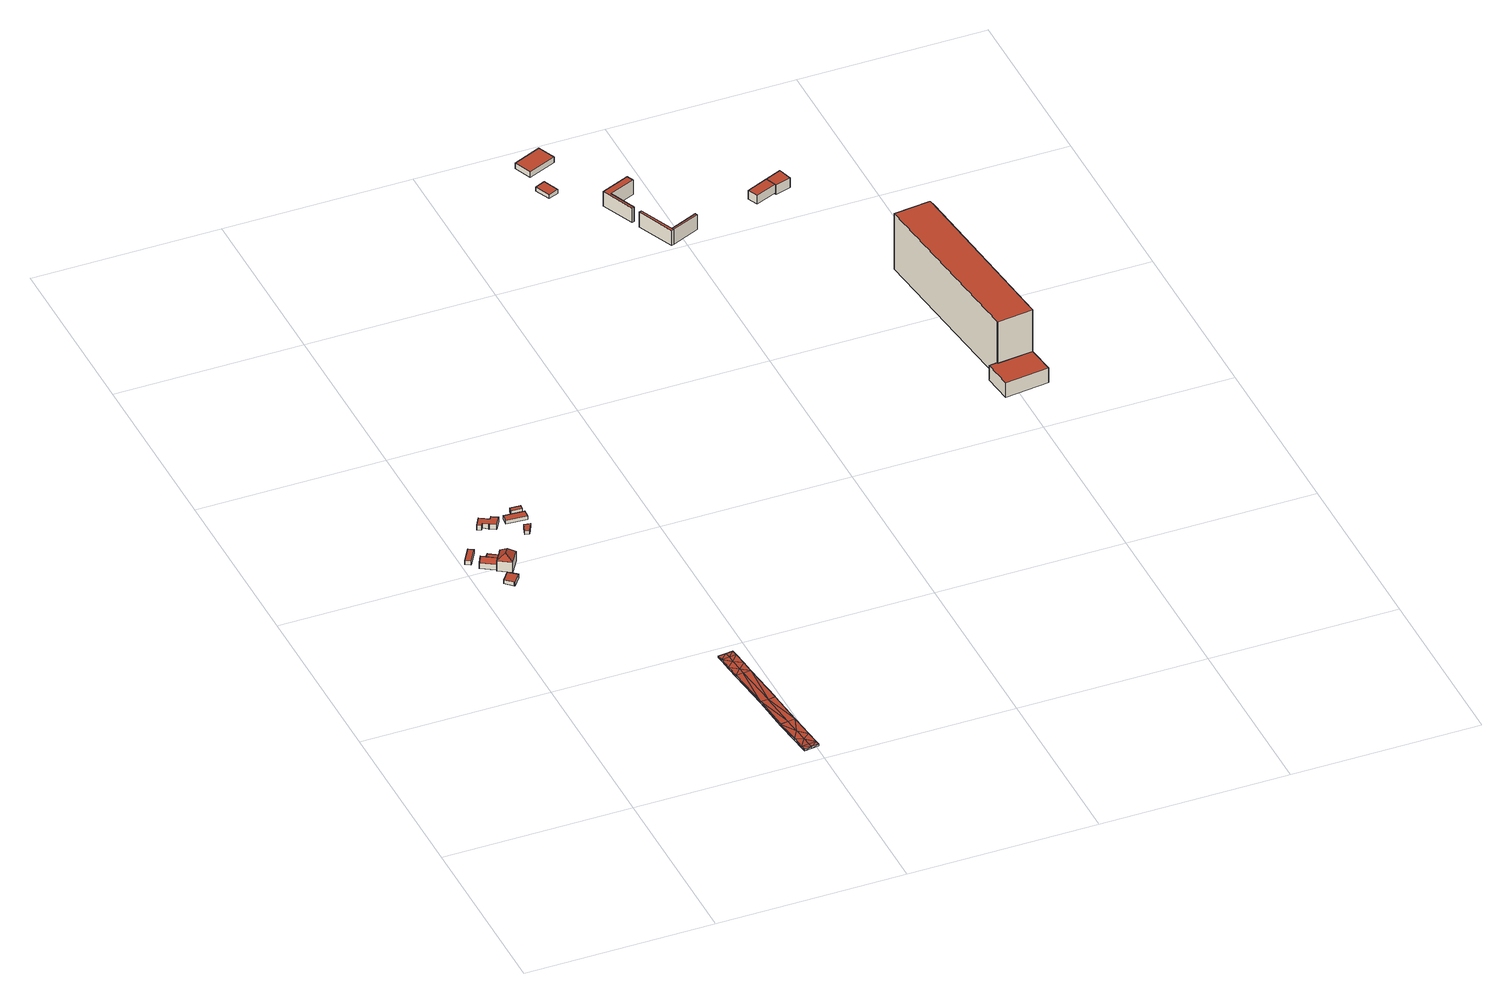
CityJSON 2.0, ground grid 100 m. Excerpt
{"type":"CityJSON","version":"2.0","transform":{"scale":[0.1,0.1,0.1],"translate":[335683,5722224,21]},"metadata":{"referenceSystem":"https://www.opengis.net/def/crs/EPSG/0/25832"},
"CityObjects":{
"building1":{"type":"Building","attributes":{"Geometrietyp2DReferenz":"3000","Gemeindeschluessel":"05170048","function":"31001_2723","roofType":"1000","measuredHeight":2.35},"address":[{"country":"Germany","locality":"Wesel","thoroughfareNumber":"224","thoroughfareName":"Emmelsumer Straße"}],"geometry":[{"type":"Solid","lod":"2","boundaries":[[[[0,1,2,3]],[[4,5,1,0]],[[6,7,5,4]],[[3,2,7,6]],[[4,0,3,6]],[[1,5,7,2]]]],"semantics":{"surfaces":[{"type":"WallSurface"},{"type":"RoofSurface"},{"type":"GroundSurface"}],"values":[[0,0,0,0,1,2]]}}]},
"building2":{"type":"Building","attributes":{"Geometrietyp2DReferenz":"3000","Gemeindeschluessel":"05170048","function":"31001_2463","roofType":"1000","measuredHeight":2.27},"address":[{"country":"Germany","locality":"Wesel","thoroughfareNumber":"224","thoroughfareName":"Emmelsumer Straße"}],"geometry":[{"type":"Solid","lod":"2","boundaries":[[[[8,9,10,11]],[[12,13,9,8]],[[14,15,13,12]],[[16,17,15,14]],[[18,19,17,16]],[[11,10,19,18]],[[16,14,12,8,11,18]],[[9,13,15,17,19,10]]]],"semantics":{"surfaces":[{"type":"WallSurface"},{"type":"RoofSurface"},{"type":"GroundSurface"}],"values":[[0,0,0,0,0,0,1,2]]}}]},
"building3":{"type":"Building","attributes":{"Gemeindeschluessel":"05170048","Geometrietyp2DReferenz":"3000","function":"31001_1010"},"address":[{"country":"Germany","locality":"Wesel","thoroughfareNumber":"224","thoroughfareName":"Emmelsumer Straße"}],"children":["building3-1","building3-2"]},
"building3-1":{"type":"BuildingPart","attributes":{"roofType":"3200","measuredHeight":9.31},"parents":["building3"],"geometry":[{"type":"MultiSurface","lod":"2","boundaries":[[[20,21,22,23]],[[24,25,26,27]],[[28,29,25,24]],[[30,31,29,28]],[[23,22,31,30]],[[32,24,27,20,23,33]],[[23,30,33]],[[33,30,28,32]],[[28,24,32]],[[21,26,25,29,31,22]],[[34,35,26,21]],[[20,36,37]],[[27,38,39]],[[35,34,37,38]],[[36,39,38,37]]],"semantics":{"surfaces":[{"type":"WallSurface"},{"type":"RoofSurface"},{"type":"GroundSurface"},{"type":"ClosureSurface"}],"values":[0,0,0,0,0,1,1,1,1,2,0,0,0,3,3]}}]},
"building3-2":{"type":"BuildingPart","attributes":{"roofType":"3100","measuredHeight":5.82},"address":[{"country":"Germany","locality":"Wesel","thoroughfareNumber":"224","thoroughfareName":"Emmelsumer Straße"}],"parents":["building3"],"geometry":[{"type":"MultiSurface","lod":"2","boundaries":[[[38,35,40,41]],[[42,43,34,37]],[[41,40,43,42]],[[42,44,41]],[[41,44,45,38]],[[37,45,44,42]],[[35,34,43,40]],[[38,37,34,35]],[[36,39,45]],[[38,39,36,37]]],"semantics":{"surfaces":[{"type":"WallSurface"},{"type":"RoofSurface"},{"type":"GroundSurface"},{"type":"ClosureSurface"}],"values":[0,0,0,0,1,1,2,3,0,3]}}]},
"building4":{"type":"Building","attributes":{"Geometrietyp2DReferenz":"3000","Gemeindeschluessel":"05170048","function":"51009_1610","roofType":"1000","measuredHeight":2.81},"geometry":[{"type":"Solid","lod":"2","boundaries":[[[[46,35,47,48]],[[49,50,35,46]],[[51,52,50,49]],[[48,47,52,51]],[[49,46,48,51]],[[35,50,52,47]]]],"semantics":{"surfaces":[{"type":"WallSurface"},{"type":"RoofSurface"},{"type":"GroundSurface"}],"values":[[0,0,0,0,1,2]]}}]},
"building5":{"type":"Building","attributes":{"Geometrietyp2DReferenz":"3000","Gemeindeschluessel":"05170048","function":"31001_1010","roofType":"1000","measuredHeight":2.89},"address":[{"country":"Germany","locality":"Wesel","thoroughfareNumber":"224a","thoroughfareName":"Emmelsumer Straße"}],"geometry":[{"type":"Solid","lod":"2","boundaries":[[[[53,54,55,56]],[[57,58,54,53]],[[59,60,58,57]],[[61,62,60,59]],[[63,64,62,61]],[[65,66,64,63]],[[67,68,66,65]],[[69,70,68,67]],[[71,72,70,69]],[[73,74,72,71]],[[75,76,74,73]],[[77,78,76,75]],[[56,55,78,77]],[[75,73,71,69,67,65,63,61,59,57,53,56,77]],[[54,58,60,62,64,66,68,70,72,74,76,78,55]]]],"semantics":{"surfaces":[{"type":"WallSurface"},{"type":"RoofSurface"},{"type":"GroundSurface"}],"values":[[0,0,0,0,0,0,0,0,0,0,0,0,0,1,2]]}}]},
"building6":{"type":"Building","attributes":{"Geometrietyp2DReferenz":"2000","Gemeindeschluessel":"05170044","function":"53001_1800","roofType":"9999","measuredHeight":1},"geometry":[{"type":"Solid","lod":"2","boundaries":[[[[79,80,81]],[[80,82,81]],[[83,84,79]],[[84,80,79]],[[85,86,83]],[[86,84,83]],[[87,88,85]],[[88,86,85]],[[89,90,87]],[[90,88,87]],[[91,92,89]],[[92,90,89]],[[93,94,91]],[[94,92,91]],[[95,96,93]],[[96,94,93]],[[97,98,95]],[[98,96,95]],[[99,100,97]],[[100,98,97]],[[101,102,99]],[[102,100,99]],[[103,104,101]],[[104,102,101]],[[105,106,103]],[[106,104,103]],[[107,108,105]],[[108,106,105]],[[109,110,107]],[[111,112,109]],[[110,108,107]],[[112,110,109]],[[113,114,111]],[[114,112,111]],[[115,116,113]],[[116,114,113]],[[117,118,115]],[[118,116,115]],[[119,120,117]],[[120,118,117]],[[121,122,119]],[[122,120,119]],[[81,82,121]],[[82,122,121]],[[120,122,82]],[[120,82,123]],[[123,82,80]],[[123,80,84]],[[102,104,106]],[[102,106,124]],[[124,106,125]],[[125,106,108]],[[125,108,126]],[[126,108,110]],[[126,110,127]],[[127,110,112]],[[127,112,114]],[[127,114,128]],[[128,114,129]],[[129,114,116]],[[129,116,130]],[[130,116,118]],[[130,118,131]],[[131,118,120]],[[131,120,123]],[[131,123,84]],[[131,84,86]],[[131,86,130]],[[130,86,88]],[[130,88,129]],[[129,88,128]],[[128,88,90]],[[128,90,92]],[[128,92,94]],[[96,98,125]],[[125,98,124]],[[124,98,102]],[[102,98,100]],[[96,125,126]],[[96,126,94]],[[94,126,127]],[[94,127,128]],[[95,93,132]],[[93,133,132]],[[93,134,133]],[[119,81,121]],[[119,135,81]],[[135,79,81]],[[135,83,79]],[[101,105,103]],[[101,136,105]],[[136,137,105]],[[137,107,105]],[[137,132,107]],[[132,109,107]],[[132,133,109]],[[133,111,109]],[[133,113,111]],[[133,134,113]],[[134,138,113]],[[138,115,113]],[[138,139,115]],[[139,117,115]],[[139,140,117]],[[140,119,117]],[[140,135,119]],[[140,83,135]],[[140,85,83]],[[140,139,85]],[[139,87,85]],[[139,138,87]],[[138,134,87]],[[134,89,87]],[[134,91,89]],[[134,93,91]],[[95,137,97]],[[137,136,97]],[[136,101,97]],[[101,99,97]],[[95,132,137]]]],"semantics":{"surfaces":[{"type":"WallSurface"},{"type":"GroundSurface"},{"type":"RoofSurface"}],"values":[[0,0,0,0,0,0,0,0,0,0,0,0,0,0,0,0,0,0,0,0,0,0,0,0,0,0,0,0,0,0,0,0,0,0,0,0,0,0,0,0,0,0,0,0,1,1,1,1,1,1,1,1,1,1,1,1,1,1,1,1,1,1,1,1,1,1,1,1,1,1,1,1,1,1,1,1,1,1,1,1,1,1,2,2,2,2,2,2,2,2,2,2,2,2,2,2,2,2,2,2,2,2,2,2,2,2,2,2,2,2,2,2,2,2,2,2,2,2,2,2]]}}]},
"building7":{"type":"Building","attributes":{"Geometrietyp2DReferenz":"3000","Gemeindeschluessel":"05170048","function":"31001_2723","roofType":"1000","measuredHeight":2.14},"address":[{"country":"Germany","locality":"Wesel","thoroughfareNumber":"224","thoroughfareName":"Emmelsumer Straße"}],"geometry":[{"type":"Solid","lod":"2","boundaries":[[[[141,142,143,144]],[[145,146,142,141]],[[147,148,146,145]],[[144,143,148,147]],[[145,141,144,147]],[[142,146,148,143]]]],"semantics":{"surfaces":[{"type":"WallSurface"},{"type":"RoofSurface"},{"type":"GroundSurface"}],"values":[[0,0,0,0,1,2]]}}]},
"building8":{"type":"Building","attributes":{"Geometrietyp2DReferenz":"3000","Gemeindeschluessel":"05170048","function":"31001_2723","roofType":"1000","measuredHeight":2.17},"address":[{"country":"Germany","locality":"Wesel","thoroughfareNumber":"224a","thoroughfareName":"Emmelsumer Straße"}],"geometry":[{"type":"Solid","lod":"2","boundaries":[[[[149,150,151,152]],[[153,154,150,149]],[[155,156,154,153]],[[152,151,156,155]],[[153,149,152,155]],[[150,154,156,151]]]],"semantics":{"surfaces":[{"type":"WallSurface"},{"type":"RoofSurface"},{"type":"GroundSurface"}],"values":[[0,0,0,0,1,2]]}}]},
"building9":{"type":"Building","attributes":{"Geometrietyp2DReferenz":"3000","Gemeindeschluessel":"05170048","function":"31001_2723","roofType":"1000","measuredHeight":2.51},"geometry":[{"type":"Solid","lod":"2","boundaries":[[[[157,158,159,160]],[[161,162,158,157]],[[163,164,162,161]],[[160,159,164,163]],[[161,157,160,163]],[[158,162,164,159]]]],"semantics":{"surfaces":[{"type":"WallSurface"},{"type":"RoofSurface"},{"type":"GroundSurface"}],"values":[[0,0,0,0,1,2]]}}]},
"building10":{"type":"Building","attributes":{"Geometrietyp2DReferenz":"3000","Gemeindeschluessel":"05170048","function":"31001_2463","roofType":"1000","measuredHeight":2.27},"address":[{"country":"Germany","locality":"Wesel","thoroughfareNumber":"220","thoroughfareName":"Emmelsumer Straße"}],"geometry":[{"type":"Solid","lod":"2","boundaries":[[[[165,166,167,168]],[[169,170,166,165]],[[171,172,170,169]],[[168,167,172,171]],[[169,165,168,171]],[[166,170,172,167]]]],"semantics":{"surfaces":[{"type":"WallSurface"},{"type":"RoofSurface"},{"type":"GroundSurface"}],"values":[[0,0,0,0,1,2]]}}]},
"building11":{"type":"Building","attributes":{"Geometrietyp2DReferenz":"3000","Gemeindeschluessel":"05170048","function":"31001_2100","roofType":"1000","measuredHeight":3.34},"address":[{"country":"Germany","locality":"Wesel","thoroughfareNumber":"220","thoroughfareName":"Emmelsumer Straße"}],"geometry":[{"type":"Solid","lod":"2","boundaries":[[[[173,174,175,176]],[[177,178,174,173]],[[179,180,178,177]],[[176,175,180,179]],[[177,173,176,179]],[[174,178,180,175]]]],"semantics":{"surfaces":[{"type":"WallSurface"},{"type":"RoofSurface"},{"type":"GroundSurface"}],"values":[[0,0,0,0,1,2]]}}]},
"building12":{"type":"Building","attributes":{"Geometrietyp2DReferenz":"3000","Gemeindeschluessel":"05170048","function":"51009_1610","roofType":"1000","measuredHeight":8.72},"geometry":[{"type":"Solid","lod":"2","boundaries":[[[[181,182,183,184]],[[185,186,182,181]],[[187,188,186,185]],[[189,190,188,187]],[[191,192,190,189]],[[184,183,192,191]],[[189,187,185,181,184,191]],[[182,186,188,190,192,183]]]],"semantics":{"surfaces":[{"type":"WallSurface"},{"type":"RoofSurface"},{"type":"GroundSurface"}],"values":[[0,0,0,0,0,0,1,2]]}}]},
"building13":{"type":"Building","attributes":{"Gemeindeschluessel":"05170048","Geometrietyp2DReferenz":"3000","function":"51009_1610"},"children":["building13-1","building13-2"]},
"building13-1":{"type":"BuildingPart","attributes":{"roofType":"1000","measuredHeight":8.94},"parents":["building13"],"geometry":[{"type":"MultiSurface","lod":"2","boundaries":[[[193,194,195,196]],[[197,198,194,193]],[[199,200,198,197]],[[197,193,196,199]],[[194,198,200,195]],[[199,201,202,200]],[[195,202,201,196]]],"semantics":{"surfaces":[{"type":"WallSurface"},{"type":"RoofSurface"},{"type":"GroundSurface"},{"type":"ClosureSurface"}],"values":[0,0,0,1,2,0,3]}}]},
"building13-2":{"type":"BuildingPart","attributes":{"roofType":"1000","measuredHeight":8.94},"parents":["building13"],"geometry":[{"type":"Solid","lod":"2","boundaries":[[[[203,204,205,206]],[[196,195,204,203]],[[206,205,202,201]],[[196,203,206,201]],[[204,195,202,205]],[[201,202,195,196]]]],"semantics":{"surfaces":[{"type":"WallSurface"},{"type":"RoofSurface"},{"type":"GroundSurface"},{"type":"ClosureSurface"}],"values":[[0,0,0,1,2,3]]}}]},
"building14":{"type":"Building","attributes":{"Geometrietyp2DReferenz":"3000","Gemeindeschluessel":"05170048","function":"51009_1610","roofType":"1000","measuredHeight":5.27},"geometry":[{"type":"Solid","lod":"2","boundaries":[[[[207,208,209,210]],[[211,212,208,207]],[[213,214,212,211]],[[210,209,214,213]],[[211,207,210,213]],[[208,212,214,209]]]],"semantics":{"surfaces":[{"type":"WallSurface"},{"type":"RoofSurface"},{"type":"GroundSurface"}],"values":[[0,0,0,0,1,2]]}}]},
"building15":{"type":"Building","attributes":{"Geometrietyp2DReferenz":"3000","Gemeindeschluessel":"05170048","function":"31001_2140","roofType":"1000","measuredHeight":8.73},"address":[{"country":"Germany","locality":"Wesel","thoroughfareNumber":"221","thoroughfareName":"Emmelsumer Straße"}],"geometry":[{"type":"Solid","lod":"2","boundaries":[[[[215,216,217,218]],[[219,220,216,215]],[[221,222,220,219]],[[223,224,222,221]],[[225,226,224,223]],[[218,217,226,225]],[[223,221,219,215,218,225]],[[216,220,222,224,226,217]]]],"semantics":{"surfaces":[{"type":"WallSurface"},{"type":"RoofSurface"},{"type":"GroundSurface"}],"values":[[0,0,0,0,0,0,1,2]]}}]},
"building16":{"type":"Building","attributes":{"Geometrietyp2DReferenz":"3000","Gemeindeschluessel":"05170048","function":"31001_2100","roofType":"1000","measuredHeight":5.83},"address":[{"country":"Germany","locality":"Wesel","thoroughfareNumber":"218","thoroughfareName":"Emmelsumer Straße"}],"geometry":[{"type":"Solid","lod":"2","boundaries":[[[[227,228,229,230]],[[231,232,228,227]],[[207,233,232,231]],[[210,234,233,207]],[[230,229,234,210]],[[207,231,227,230,210]],[[228,232,233,234,229]]]],"semantics":{"surfaces":[{"type":"WallSurface"},{"type":"RoofSurface"},{"type":"GroundSurface"}],"values":[[0,0,0,0,0,1,2]]}}]},
"building17":{"type":"Building","attributes":{"Geometrietyp2DReferenz":"3000","Gemeindeschluessel":"05170048","function":"31001_2140","roofType":"1000","measuredHeight":33.51},"address":[{"country":"Germany","locality":"Wesel","thoroughfareNumber":"221","thoroughfareName":"Emmelsumer Straße"}],"geometry":[{"type":"Solid","lod":"2","boundaries":[[[[235,236,237,238]],[[239,240,236,235]],[[241,242,240,239]],[[243,244,242,241]],[[245,246,244,243]],[[247,216,246,245]],[[248,217,216,247]],[[249,226,217,248]],[[238,237,226,249]],[[248,247,245,243,241,239,235,238,249]],[[236,240,242,244,246,216,217,226,237]]]],"semantics":{"surfaces":[{"type":"WallSurface"},{"type":"RoofSurface"},{"type":"GroundSurface"}],"values":[[0,0,0,0,0,0,0,0,0,1,2]]}}]}
},
"vertices":[
[78,2114,65],[78,2114,42],[52,2131,42],[52,2131,65],[29,2035,65],[29,2035,42],[2,2052,65],[2,2052,42],
[200,1858,60],[200,1858,37],[193,1863,37],[193,1863,60],[159,1804,60],[159,1804,37],[156,1808,60],[156,1808,37],[117,1843,60],[117,1843,37],[155,1893,60],[155,1893,37],
[125,1947,100],[125,1947,41],[123,1945,41],[123,1945,100],[172,2020,100],[172,2020,41],[150,1985,41],[150,1985,101],[239,1979,100],[239,1979,41],[190,1903,100],[190,1903,41],[191,1977,134],[171,1946,134],[125,1947,43],[150,1985,43],[137,1965,101],[125,1947,76],[150,1985,76],[138,1967,101],
[79,2029,43],[79,2029,76],[53,1991,76],[53,1991,43],[66,2010,101],[137,1966,101],
[150,1985,71],[172,2020,43],[172,2020,71],[96,2019,71],[96,2019,43],[120,2052,71],[120,2052,43],
[174,2302,66],[174,2302,37],[166,2287,37],[166,2287,66],[195,2336,66],[195,2336,37],[244,2306,66],[244,2306,37],[254,2323,66],[254,2323,37],[288,2302,66],[288,2302,37],[256,2251,66],[256,2251,37],[225,2270,66],[225,2270,37],[223,2266,66],[223,2266,37],[220,2269,66],[220,2269,37],[222,2272,66],[222,2272,37],[195,2289,66],[195,2289,37],[186,2275,66],[186,2275,37],
[887,853,91],[887,853,81],[847,849,91],[847,849,81],[891,819,92],[891,819,82],[898,749,92],[898,749,82],[905,678,91],[905,678,81],[931,440,91],[931,440,81],[931,439,91],[931,439,81],[949,236,92],[949,236,82],[965,112,88],[965,112,78],[974,42,86],[974,42,76],[977,17,86],[977,17,76],[938,12,86],[938,12,76],[898,7,86],[898,7,76],[895,32,86],[895,32,76],[886,101,88],[886,101,78],[869,227,92],[869,227,82],[869,228,92],[869,228,82],[851,432,91],[851,432,81],[825,670,91],[825,670,81],[818,741,92],[818,741,82],[811,811,92],[811,811,82],[808,845,91],[808,845,81],[851,815,82],[934,37,76],[929,81,78],[920,151,79],[909,232,82],[891,435,81],[865,674,81],[862,710,81],[854,779,81],[920,151,89],[909,232,92],[891,435,91],[851,815,92],[934,37,86],[929,81,88],[865,674,91],[862,710,91],[854,779,91],
[387,2157,57],[387,2157,36],[413,2209,36],[413,2209,57],[363,2162,57],[363,2162,36],[378,2212,57],[378,2212,36],
[424,2269,57],[424,2269,35],[426,2309,35],[426,2309,57],[313,2277,57],[313,2277,35],[316,2317,57],[316,2317,35],
[422,2329,59],[422,2329,34],[424,2354,34],[424,2354,59],[366,2334,59],[366,2334,34],[368,2358,59],[368,2358,34],
[1541,4670,61],[1541,4670,38],[1486,4647,38],[1486,4647,61],[1576,4587,61],[1576,4587,38],[1521,4564,61],[1521,4564,38],
[1616,4910,73],[1616,4910,40],[1464,4845,40],[1464,4845,73],[1655,4817,73],[1655,4817,40],[1503,4753,73],[1503,4753,40],
[1903,4433,127],[1903,4433,40],[1887,4470,40],[1887,4470,127],[1764,4375,127],[1764,4375,40],[1823,4235,127],[1823,4235,40],[1811,4229,127],[1811,4229,40],[1736,4406,127],[1736,4406,40],
[1914,3987,129],[1914,3987,40],[1926,3992,40],[1926,3992,129],[1829,4186,129],[1829,4186,40],[1842,4191,129],[1842,4191,40],[1921,4005,129],[1921,4005,40],
[2077,4056,129],[2077,4056,40],[2071,4068,40],[2071,4068,129],
[2538,4184,85],[2538,4184,33],[2515,4240,33],[2515,4240,85],[2424,4136,85],[2424,4136,33],[2400,4191,85],[2400,4191,33],
[3145,2469,94],[3145,2469,7],[2955,2447,7],[2955,2447,94],[3163,2317,94],[3163,2317,7],[2928,2289,94],[2928,2289,7],[2909,2448,94],[2909,2448,7],[2954,2453,94],[2954,2453,7],
[2623,4202,85],[2623,4202,27],[2602,4277,27],[2602,4277,85],[2541,4178,85],[2541,4178,27],[2538,4184,27],[2515,4240,27],
[3030,3457,342],[3030,3457,7],[2838,3435,7],[2838,3435,342],[3030,3455,342],[3030,3455,7],[3035,3455,342],[3035,3455,7],[3039,3420,342],[3039,3420,7],[3146,2470,342],[3146,2470,7],[3145,2469,342],[2955,2447,342],[2954,2453,342]
]}
